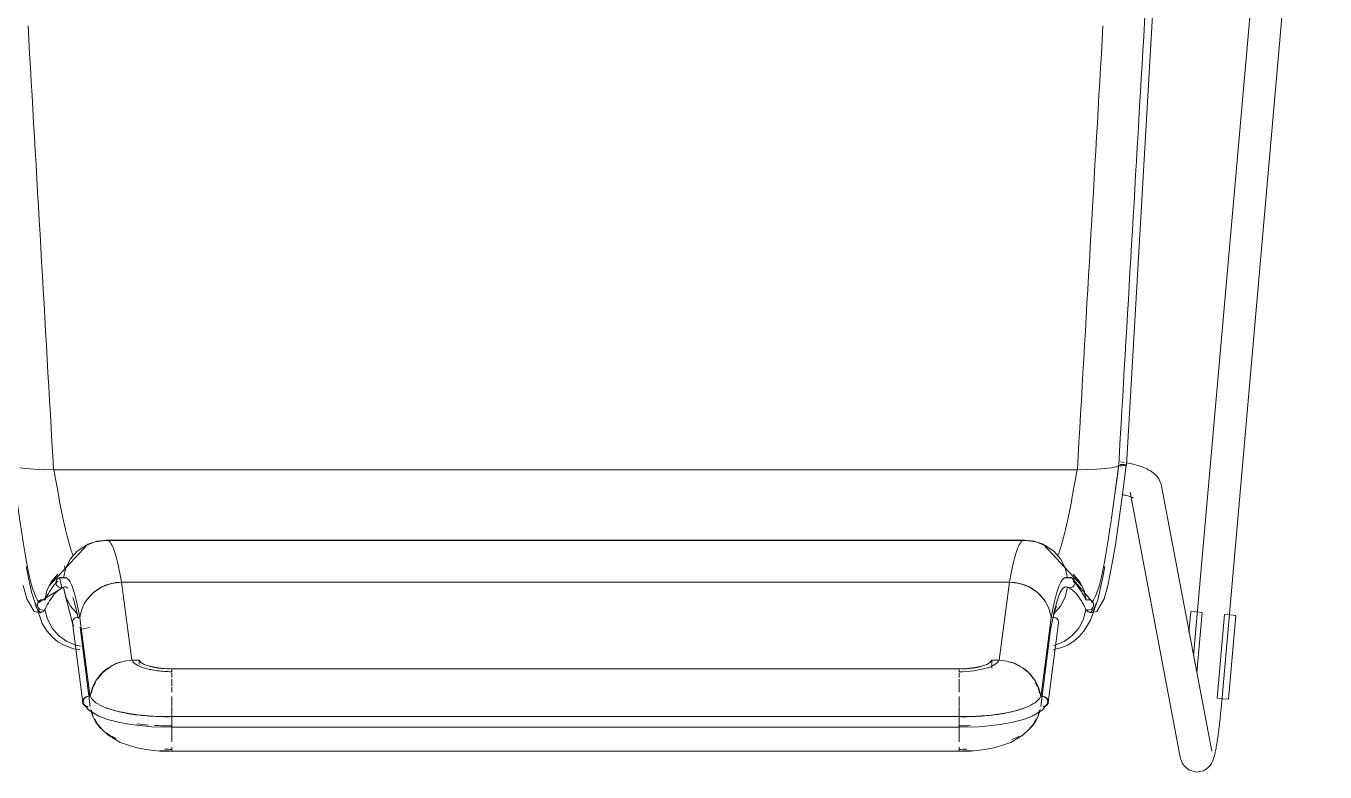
# Model space of a CAD drawing. Header units: millimetres. Extents: x 155927 to 326028, y -36033 to 97293.
# Drawn here: x 157095.2 to 157581.8, y 11462.9 to 11742.4 of the extents above; entities that cross this region are included whole.
import ezdxf

# ---------------------------------------------------------------- set-up
doc = ezdxf.new("R2010")
doc.units = ezdxf.units.MM
doc.header["$MEASUREMENT"] = 0
doc.layers.add('I-FURN', color=8, linetype='CONTINUOUS', lineweight=9)

msp = doc.modelspace()

# ---------------------------------------------------------------- linework, layer by layer
at = {"layer": 'I-FURN'}
for p, q in [((157569.88, 11930.92), (157532.58, 11506.42)), ((157542.88, 11486.55), (157581.83, 11929.87)), ((157507.4, 11577.84), (157526.68, 11909.75)), ((157505.54, 11578.05), (157505.04, 11578.05)), ((157505.04, 11578.05), (157505.54, 11578.05)), ((157505.87, 11578.97), (157505.15, 11579.07)), ((157506.03, 11578.04), (157505.54, 11578.05)), ((157505.54, 11578.05), (157506.03, 11578.04)), ((157506.59, 11578.86), (157505.87, 11578.97)), ((157506.48, 11578.02), (157506.03, 11578.04)), ((157506.03, 11578.04), (157506.48, 11578.02)), ((157506.86, 11577.99), (157506.48, 11578.02)), ((157506.48, 11578.02), (157506.86, 11577.99)), ((157507.15, 11577.94), (157506.86, 11577.99)), ((157506.86, 11577.99), (157507.15, 11577.94)), ((157507.99, 11578.62), (157507.29, 11578.75)), ((157508.67, 11578.49), (157507.99, 11578.62)), ((157509.33, 11578.34), (157508.67, 11578.49)), ((157509.99, 11578.19), (157509.33, 11578.34)), ((157510.63, 11578.03), (157509.99, 11578.19)), ((157511.26, 11577.86), (157510.63, 11578.03)), ((157092.68, 11576.88), (157095.17, 11576.57)), ((157098.23, 11576.33), (157095.17, 11576.57)), ((157095.17, 11576.57), (157098.28, 11576.33)), ((157101.75, 11576.18), (157098.27, 11576.33)), ((157098.28, 11576.33), (157101.81, 11576.18)), ((157105.5, 11576.12), (157101.81, 11576.18)), ((157101.81, 11576.18), (157105.58, 11576.12)), ((157105.58, 11576.12), (157488.98, 11576.12)), ((157489.06, 11576.12), (157105.58, 11576.12)), ((157488.98, 11576.12), (157492.75, 11576.18)), ((157492.75, 11576.18), (157489.06, 11576.12)), ((157492.75, 11576.18), (157496.28, 11576.33)), ((157496.29, 11576.33), (157492.81, 11576.18)), ((157496.28, 11576.33), (157499.39, 11576.57)), ((157499.39, 11576.57), (157496.33, 11576.33)), ((157499.39, 11576.57), (157501.88, 11576.88)), ((157501.88, 11576.88), (157499.42, 11576.57)), ((157501.88, 11576.88), (157503.63, 11577.25)), ((157503.63, 11577.25), (157501.89, 11576.88)), ((157504.53, 11577.65), (157503.63, 11577.25)), ((157503.63, 11577.25), (157504.53, 11577.65)), ((157504.53, 11577.65), (157505, 11577.63)), ((157505, 11577.63), (157504.53, 11577.65)), ((157505, 11577.63), (157505.5, 11577.63)), ((157505.5, 11577.63), (157505, 11577.63)), ((157505.5, 11577.63), (157505.99, 11577.64)), ((157505.99, 11577.64), (157505.5, 11577.63)), ((157507.39, 11577.84), (157505.84, 11565.98)), ((157505.99, 11577.64), (157506.44, 11577.66)), ((157506.45, 11577.66), (157505.99, 11577.64)), ((157506.44, 11577.66), (157506.83, 11577.69)), ((157506.83, 11577.69), (157506.45, 11577.66)), ((157506.83, 11577.69), (157507.13, 11577.73)), ((157507.13, 11577.73), (157506.83, 11577.69)), ((157507.13, 11577.73), (157507.32, 11577.78)), ((157507.33, 11577.78), (157507.13, 11577.73)), ((157507.33, 11577.89), (157507.15, 11577.94)), ((157507.15, 11577.94), (157507.34, 11577.89)), ((157507.32, 11577.78), (157507.39, 11577.84)), ((157507.39, 11577.84), (157507.33, 11577.89)), ((157507.4, 11577.84), (157507.33, 11577.78)), ((157507.34, 11577.89), (157507.4, 11577.84)), ((157511.88, 11577.67), (157511.26, 11577.86)), ((157512.48, 11577.48), (157511.88, 11577.67)), ((157513.08, 11577.27), (157512.48, 11577.48)), ((157513.66, 11577.05), (157513.08, 11577.27)), ((157514.23, 11576.82), (157513.66, 11577.05)), ((157514.79, 11576.57), (157514.23, 11576.82)), ((157515.34, 11576.29), (157514.79, 11576.57)), ((157515.88, 11576), (157515.34, 11576.29)), ((157516.42, 11575.68), (157515.88, 11576)), ((157516.95, 11575.32), (157516.42, 11575.68)), ((157517.48, 11574.92), (157516.95, 11575.32)), ((157518.01, 11574.47), (157517.48, 11574.92)), ((157518.54, 11573.95), (157518.01, 11574.47)), ((157519.05, 11573.35), (157518.54, 11573.95)), ((157519.53, 11572.66), (157519.05, 11573.35)), ((157519.97, 11571.87), (157519.53, 11572.66)), ((157520.33, 11570.98), (157519.97, 11571.87)), ((157520.59, 11569.99), (157520.33, 11570.98)), ((157539.4, 11470.7), (157520.59, 11569.99)), ((157505.84, 11565.98), (157504.49, 11556.05)), ((157506.25, 11566.73), (157505.76, 11566.83)), ((157506.72, 11566.63), (157506.25, 11566.73)), ((157507.16, 11566.53), (157506.72, 11566.63)), ((157507.59, 11566.42), (157507.16, 11566.53)), ((157507.98, 11566.31), (157507.59, 11566.42)), ((157508.35, 11566.21), (157507.98, 11566.31)), ((157508.68, 11566.1), (157508.35, 11566.21)), ((157508.99, 11565.99), (157508.68, 11566.1)), ((157508.8, 11567.76), (157527.61, 11468.47)), ((157509.25, 11565.89), (157508.99, 11565.99)), ((157509.49, 11565.8), (157509.25, 11565.89)), ((157509.68, 11565.71), (157509.49, 11565.8)), ((157509.83, 11565.63), (157509.68, 11565.71)), ((157509.92, 11565.59), (157509.83, 11565.63)), ((157509.99, 11565.54), (157509.92, 11565.59)), ((157510.02, 11565.53), (157509.99, 11565.54)), ((157504.49, 11556.05), (157503.3, 11548.03)), ((157117.21, 11547.6), (157121.68, 11549.33)), ((157121.1, 11549.15), (157117.53, 11547.78)), ((157117.53, 11547.77), (157121.1, 11549.14)), ((157118.31, 11548.2), (157120.24, 11548.9)), ((157121.1, 11549.14), (157124.89, 11549.62)), ((157124.89, 11549.62), (157121.1, 11549.15)), ((157121.68, 11549.33), (157125.43, 11549.77)), ((157124.89, 11549.62), (157469.67, 11549.62)), ((157469.67, 11549.62), (157124.89, 11549.62)), ((157164.33, 11549.77), (157125.43, 11549.77)), ((157469.13, 11549.77), (157164.33, 11549.77)), ((157472.88, 11549.33), (157469.13, 11549.77)), ((157469.67, 11549.62), (157473.46, 11549.14)), ((157473.46, 11549.15), (157469.67, 11549.62)), ((157477.35, 11547.6), (157472.88, 11549.33)), ((157477.03, 11547.78), (157473.46, 11549.15)), ((157473.46, 11549.14), (157477.03, 11547.77)), ((157476.25, 11548.2), (157474.32, 11548.9)), ((157103.71, 11532.5), (157118.31, 11548.2)), ((157114.39, 11545.61), (157111.88, 11542.74)), ((157111.89, 11542.73), (157114.39, 11545.6)), ((157117.53, 11547.78), (157114.39, 11545.61)), ((157114.39, 11545.6), (157117.53, 11547.77)), ((157490.85, 11532.5), (157476.25, 11548.2)), ((157480.17, 11545.61), (157477.03, 11547.78)), ((157477.03, 11547.77), (157480.17, 11545.6)), ((157482.68, 11542.74), (157480.17, 11545.61)), ((157480.17, 11545.6), (157482.67, 11542.73)), ((157503.3, 11548.03), (157502.27, 11541.72)), ((157095.27, 11539.92), (157097.17, 11530.26)), ((157110.13, 11539.34), (157109.24, 11535.63)), ((157111.88, 11542.74), (157110.13, 11539.34)), ((157110.13, 11539.34), (157111.89, 11542.73)), ((157482.67, 11542.73), (157484.43, 11539.34)), ((157484.43, 11539.34), (157482.68, 11542.74)), ((157485.32, 11535.63), (157484.43, 11539.34)), ((157498.55, 11535.86), (157499.29, 11539.92)), ((157502.27, 11541.72), (157500.47, 11532.7)), ((157104.65, 11534.18), (157103.01, 11530.85)), ((157103.02, 11530.85), (157104.66, 11534.17)), ((157107.05, 11537.01), (157104.65, 11534.18)), ((157104.66, 11534.18), (157107.05, 11537.01)), ((157106.46, 11534.37), (157106.39, 11533.87)), ((157106.4, 11533.87), (157106.46, 11534.36)), ((157106.46, 11534.36), (157106.65, 11534.83)), ((157106.65, 11534.83), (157106.46, 11534.37)), ((157106.65, 11534.83), (157106.95, 11535.23)), ((157106.94, 11535.23), (157106.65, 11534.83)), ((157107.33, 11535.54), (157106.94, 11535.23)), ((157106.95, 11535.23), (157107.33, 11535.54)), ((157107.78, 11535.75), (157107.33, 11535.54)), ((157107.33, 11535.54), (157107.78, 11535.74)), ((157107.42, 11535.6), (157110.3, 11535.64)), ((157107.72, 11535.73), (157108.56, 11531.84)), ((157107.78, 11535.74), (157108.27, 11535.83)), ((157108.27, 11535.83), (157107.78, 11535.75)), ((157108.27, 11535.83), (157108.77, 11535.79)), ((157108.77, 11535.79), (157108.27, 11535.83)), ((157108.77, 11535.79), (157109.24, 11535.63)), ((157109.24, 11535.63), (157108.77, 11535.79)), ((157487.14, 11535.6), (157484.26, 11535.64)), ((157485.32, 11535.63), (157485.79, 11535.79)), ((157485.79, 11535.79), (157485.32, 11535.63)), ((157485.79, 11535.79), (157486.29, 11535.83)), ((157486.29, 11535.83), (157485.79, 11535.79)), ((157486.29, 11535.83), (157486.78, 11535.74)), ((157486.78, 11535.75), (157486.29, 11535.83)), ((157487.23, 11535.54), (157486.78, 11535.75)), ((157486.78, 11535.74), (157487.23, 11535.54)), ((157494.96, 11526.31), (157486.84, 11535.73)), ((157487.23, 11535.54), (157487.61, 11535.23)), ((157487.62, 11535.23), (157487.23, 11535.54)), ((157487.51, 11537.01), (157489.9, 11534.17)), ((157489.91, 11534.18), (157487.51, 11537.01)), ((157487.61, 11535.23), (157487.91, 11534.83)), ((157487.91, 11534.83), (157487.62, 11535.23)), ((157487.91, 11534.83), (157488.1, 11534.36)), ((157488.1, 11534.37), (157487.91, 11534.83)), ((157488.17, 11533.87), (157488.1, 11534.37)), ((157488.1, 11534.36), (157488.16, 11533.87)), ((157489.9, 11534.17), (157491.54, 11530.85)), ((157491.55, 11530.85), (157489.91, 11534.18)), ((157496.66, 11527.34), (157498.55, 11535.86)), ((157094.09, 11532.7), (157095.5, 11527.7)), ((157097.17, 11530.26), (157101.16, 11518.55)), ((157099.6, 11526.31), (157108.99, 11532.02)), ((157102.23, 11527.24), (157103.02, 11530.85)), ((157103.01, 11530.85), (157102.23, 11527.24)), ((157106.39, 11533.87), (157106.46, 11533.38)), ((157106.46, 11533.38), (157106.4, 11533.87)), ((157106.65, 11532.92), (157106.46, 11533.38)), ((157106.46, 11533.38), (157106.65, 11532.92)), ((157106.95, 11532.52), (157106.65, 11532.92)), ((157106.65, 11532.92), (157106.94, 11532.52)), ((157106.94, 11532.52), (157107.33, 11532.2)), ((157107.33, 11532.21), (157106.95, 11532.52)), ((157107.78, 11532.01), (157107.33, 11532.21)), ((157107.33, 11532.2), (157107.78, 11532)), ((157108.27, 11531.92), (157107.78, 11532.01)), ((157107.78, 11532), (157108.27, 11531.92)), ((157108.77, 11531.96), (157108.27, 11531.92)), ((157108.27, 11531.92), (157108.77, 11531.96)), ((157109.24, 11532.12), (157108.77, 11531.96)), ((157108.77, 11531.96), (157109.24, 11532.12)), ((157109.24, 11532.12), (157110.13, 11528.41)), ((157109.59, 11530.27), (157109.27, 11532.14)), ((157112.56, 11518.66), (157109.59, 11530.27)), ((157120.49, 11530.15), (157118.01, 11527.41)), ((157123.61, 11532.23), (157120.49, 11530.15)), ((157127.15, 11533.54), (157123.61, 11532.23)), ((157130.92, 11534.02), (157127.15, 11533.54)), ((157134.78, 11504.74), (157130.92, 11534.02)), ((157130.92, 11534.02), (157463.64, 11534.02)), ((157463.64, 11534.02), (157130.92, 11534.02)), ((157463.64, 11534.02), (157459.78, 11504.74)), ((157467.41, 11533.54), (157463.64, 11534.02)), ((157470.95, 11532.23), (157467.41, 11533.54)), ((157474.07, 11530.15), (157470.95, 11532.23)), ((157476.55, 11527.41), (157474.07, 11530.15)), ((157484.43, 11528.41), (157485.32, 11532.12)), ((157485.79, 11531.96), (157485.32, 11532.12)), ((157485.32, 11532.12), (157485.79, 11531.96)), ((157486, 11531.84), (157485.57, 11532.02)), ((157486.29, 11531.92), (157485.79, 11531.96)), ((157485.79, 11531.96), (157486.29, 11531.92)), ((157486.78, 11532.01), (157486.29, 11531.92)), ((157486.29, 11531.92), (157486.78, 11532)), ((157487.23, 11532.21), (157486.78, 11532.01)), ((157486.78, 11532), (157487.23, 11532.2)), ((157487.61, 11532.52), (157487.23, 11532.21)), ((157487.23, 11532.2), (157487.62, 11532.52)), ((157487.91, 11532.92), (157487.61, 11532.52)), ((157487.62, 11532.52), (157487.91, 11532.92)), ((157488.1, 11533.38), (157487.91, 11532.92)), ((157487.91, 11532.92), (157488.1, 11533.38)), ((157488.16, 11533.87), (157488.1, 11533.38)), ((157488.1, 11533.38), (157488.17, 11533.87)), ((157491.54, 11530.85), (157492.33, 11527.24)), ((157492.33, 11527.24), (157491.55, 11530.85)), ((157500.47, 11532.7), (157499.06, 11527.7)), ((157095.5, 11527.7), (157098.27, 11523.07)), ((157099.46, 11525.94), (157099.4, 11525.45)), ((157099.4, 11525.45), (157099.47, 11524.97)), ((157099.41, 11525.45), (157099.46, 11525.94)), ((157099.48, 11524.97), (157099.41, 11525.45)), ((157099.46, 11525.94), (157099.65, 11526.4)), ((157099.64, 11526.4), (157099.46, 11525.94)), ((157099.47, 11524.97), (157099.67, 11524.52)), ((157099.67, 11524.52), (157099.48, 11524.97)), ((157099.93, 11526.8), (157099.64, 11526.4)), ((157099.65, 11526.4), (157099.94, 11526.8)), ((157099.97, 11524.12), (157099.67, 11524.52)), ((157099.67, 11524.52), (157099.97, 11524.12)), ((157100.31, 11527.12), (157099.93, 11526.8)), ((157099.94, 11526.8), (157100.31, 11527.12)), ((157100.31, 11527.12), (157100.76, 11527.33)), ((157100.76, 11527.33), (157100.31, 11527.12)), ((157100.76, 11527.33), (157101.25, 11527.42)), ((157101.25, 11527.42), (157100.76, 11527.33)), ((157101.25, 11527.42), (157101.75, 11527.39)), ((157101.75, 11527.39), (157101.25, 11527.42)), ((157101.75, 11527.39), (157102.23, 11527.24)), ((157102.23, 11527.24), (157101.75, 11527.39)), ((157110.13, 11528.41), (157111.88, 11525.01)), ((157111.88, 11525.01), (157114.39, 11522.14)), ((157480.17, 11522.14), (157482.68, 11525.01)), ((157481.17, 11525.04), (157480.41, 11522.61)), ((157482.68, 11525.01), (157484.43, 11528.41)), ((157492.33, 11527.24), (157492.81, 11527.39)), ((157492.81, 11527.39), (157492.33, 11527.24)), ((157492.81, 11527.39), (157493.31, 11527.42)), ((157493.31, 11527.42), (157492.81, 11527.39)), ((157493.31, 11527.42), (157493.8, 11527.33)), ((157493.8, 11527.33), (157493.31, 11527.42)), ((157493.8, 11527.33), (157494.25, 11527.12)), ((157494.25, 11527.12), (157493.8, 11527.33)), ((157493.99, 11519.71), (157496.66, 11527.34)), ((157494.25, 11527.12), (157494.62, 11526.8)), ((157494.63, 11526.8), (157494.25, 11527.12)), ((157494.89, 11524.52), (157494.59, 11524.12)), ((157494.59, 11524.12), (157494.89, 11524.52)), ((157494.62, 11526.8), (157494.91, 11526.4)), ((157494.92, 11526.4), (157494.63, 11526.8)), ((157494.81, 11526.58), (157494.93, 11526.37)), ((157495.08, 11524.97), (157494.89, 11524.52)), ((157494.89, 11524.52), (157495.09, 11524.97)), ((157494.91, 11526.4), (157495.1, 11525.94)), ((157495.1, 11525.94), (157494.92, 11526.4)), ((157495.15, 11525.45), (157495.08, 11524.97)), ((157495.09, 11524.97), (157495.16, 11525.45)), ((157495.1, 11525.94), (157495.15, 11525.45)), ((157495.16, 11525.45), (157495.1, 11525.94)), ((157499.06, 11527.7), (157496.29, 11523.07)), ((157098.27, 11523.07), (157100.46, 11522.53)), ((157100.36, 11523.82), (157099.97, 11524.12)), ((157099.97, 11524.12), (157100.36, 11523.81)), ((157100.82, 11523.62), (157100.36, 11523.82)), ((157100.36, 11523.81), (157100.81, 11523.62)), ((157100.46, 11522.53), (157101.37, 11522.83)), ((157100.81, 11523.62), (157101.31, 11523.54)), ((157101.31, 11523.55), (157100.82, 11523.62)), ((157102.28, 11523.75), (157101.81, 11523.59)), ((157101.81, 11523.59), (157102.28, 11523.75)), ((157102.43, 11522.8), (157102.28, 11523.75)), ((157102.28, 11523.75), (157103.18, 11520.12)), ((157103.18, 11520.12), (157104.92, 11516.8)), ((157112.79, 11519.88), (157112.6, 11519.44)), ((157113.08, 11520.26), (157112.79, 11519.88)), ((157113.47, 11520.57), (157113.08, 11520.26)), ((157113.92, 11520.76), (157113.47, 11520.57)), ((157114.41, 11520.84), (157113.92, 11520.76)), ((157114.91, 11520.8), (157114.41, 11520.84)), ((157115.38, 11520.64), (157119.22, 11490.94)), ((157479.18, 11520.64), (157475.34, 11490.94)), ((157480.41, 11522.61), (157479.04, 11516.32)), ((157480.15, 11520.84), (157479.65, 11520.8)), ((157480.13, 11522.11), (157480.17, 11522.14)), ((157480.64, 11520.76), (157480.15, 11520.84)), ((157481.09, 11520.57), (157480.64, 11520.76)), ((157481.48, 11520.26), (157481.09, 11520.57)), ((157481.77, 11519.88), (157481.48, 11520.26)), ((157481.96, 11519.44), (157481.77, 11519.88)), ((157489.64, 11516.8), (157491.38, 11520.12)), ((157491.38, 11520.12), (157492.28, 11523.75)), ((157491.49, 11515.6), (157493.99, 11519.71)), ((157492.28, 11523.75), (157492.13, 11522.8)), ((157492.75, 11523.59), (157492.28, 11523.75)), ((157492.28, 11523.75), (157492.75, 11523.59)), ((157493.25, 11523.55), (157492.75, 11523.59)), ((157492.75, 11523.59), (157493.25, 11523.54)), ((157494.1, 11522.53), (157493.19, 11522.83)), ((157493.74, 11523.62), (157493.25, 11523.55)), ((157493.25, 11523.54), (157493.75, 11523.62)), ((157494.2, 11523.82), (157493.74, 11523.62)), ((157493.75, 11523.62), (157494.2, 11523.81)), ((157496.29, 11523.07), (157494.1, 11522.53)), ((157494.59, 11524.12), (157494.2, 11523.82)), ((157494.2, 11523.81), (157494.59, 11524.12)), ((157531.55, 11523.05), (157530.85, 11515.16)), ((157531.55, 11523.05), (157533.59, 11522.87)), ((157533.59, 11522.87), (157535.65, 11522.69)), ((157533.79, 11500.08), (157535.78, 11522.68)), ((157544.22, 11521.94), (157541.46, 11490.53)), ((157544.35, 11521.93), (157546.41, 11521.75)), ((157548.46, 11521.57), (157545.7, 11490.16)), ((157546.41, 11521.75), (157548.46, 11521.57)), ((157101.16, 11518.55), (157102.98, 11515.72)), ((157102.98, 11515.72), (157104.97, 11513.48)), ((157104.92, 11516.8), (157107.4, 11513.98)), ((157112.6, 11519.44), (157112.53, 11518.97)), ((157112.53, 11518.97), (157112.6, 11518.5)), ((157116.4, 11488.96), (157112.55, 11518.74)), ((157112.6, 11518.5), (157112.79, 11518.06)), ((157112.79, 11518.06), (157113.08, 11517.68)), ((157119.24, 11487.4), (157115.4, 11517.1)), ((157115.52, 11516.32), (157119.01, 11517)), ((157479.16, 11517.1), (157475.32, 11487.4)), ((157482.01, 11518.74), (157478.16, 11488.96)), ((157481.77, 11518.06), (157481.96, 11518.5)), ((157482.03, 11518.97), (157481.96, 11519.44)), ((157481.96, 11518.5), (157482.03, 11518.97)), ((157487.16, 11513.98), (157489.64, 11516.8)), ((157489.75, 11513.63), (157491.49, 11515.6)), ((157104.97, 11513.48), (157107.14, 11511.7)), ((157107.14, 11511.7), (157109.41, 11510.36)), ((157107.4, 11513.98), (157110.49, 11511.8)), ((157109.41, 11510.36), (157113.01, 11509.06)), ((157110.49, 11511.8), (157114, 11510.4)), ((157115.75, 11510.04), (157114, 11510.41)), ((157114, 11510.4), (157115.74, 11510.03)), ((157480.14, 11510.29), (157480.56, 11510.4)), ((157480.56, 11510.4), (157484.07, 11511.8)), ((157483.21, 11509.55), (157485.57, 11510.57)), ((157484.07, 11511.8), (157487.16, 11513.98)), ((157485.57, 11510.57), (157487.77, 11511.95)), ((157487.77, 11511.95), (157489.75, 11513.63)), ((157113.01, 11509.06), (157115.28, 11508.77)), ((157480.13, 11508.83), (157480.7, 11508.89)), ((157480.7, 11508.89), (157483.21, 11509.55)), ((157137.5, 11504.81), (157134.78, 11504.74)), ((157137.5, 11504.81), (157137.5, 11503.15)), ((157138.14, 11503.95), (157137.5, 11504.81)), ((157139.49, 11503.16), (157138.14, 11503.95)), ((157141.47, 11502.49), (157139.49, 11503.16)), ((157143.97, 11501.98), (157141.47, 11502.49)), ((157146.82, 11501.66), (157143.97, 11501.98)), ((157149.85, 11501.55), (157146.82, 11501.66)), ((157444.71, 11501.55), (157149.85, 11501.55)), ((157149.85, 11501.49), (157444.71, 11501.49)), ((157447.74, 11501.66), (157444.71, 11501.55)), ((157450.59, 11501.98), (157447.74, 11501.66)), ((157453.09, 11502.49), (157450.59, 11501.98)), ((157455.07, 11503.16), (157453.09, 11502.49)), ((157456.42, 11503.95), (157455.07, 11503.16)), ((157457.06, 11504.81), (157456.42, 11503.95)), ((157457.06, 11501.8), (157457.06, 11504.81)), ((157459.78, 11504.74), (157457.06, 11504.81)), ((157149.85, 11498.23), (157149.85, 11499.97)), ((157149.85, 11495.18), (157149.85, 11497.64)), ((157444.71, 11499.97), (157444.71, 11498.23)), ((157444.71, 11497.64), (157444.71, 11495.18)), ((157118.47, 11493.37), (157118.79, 11490.93)), ((157149.85, 11492.82), (157149.85, 11494.66)), ((157149.85, 11487.63), (157149.85, 11491.19)), ((157444.71, 11494.94), (157444.71, 11495.14)), ((157444.71, 11494.95), (157444.71, 11492.82)), ((157444.71, 11491.19), (157444.71, 11487.63)), ((157476.09, 11493.37), (157475.47, 11488.59)), ((157543.65, 11490.34), (157541.59, 11490.52)), ((157116.76, 11488.46), (157118.65, 11486.08)), ((157118.65, 11486.08), (157122.48, 11483.78)), ((157125.18, 11486.92), (157128.62, 11485.82)), ((157128.62, 11485.82), (157133.05, 11484.86)), ((157149.85, 11487.44), (157149.85, 11483.62)), ((157149.85, 11483.62), (157149.85, 11487.44)), ((157444.71, 11483.62), (157444.71, 11487.44)), ((157444.71, 11487.44), (157444.71, 11483.62)), ((157462.54, 11485.05), (157466.04, 11485.85)), ((157466.04, 11485.85), (157468.86, 11486.73)), ((157468.86, 11486.73), (157469.38, 11486.92)), ((157475.91, 11486.08), (157472.08, 11483.78)), ((157477.8, 11488.46), (157475.91, 11486.08)), ((157542.73, 11484.89), (157542.8, 11485.64)), ((157542.8, 11485.64), (157542.87, 11486.39)), ((157542.87, 11486.39), (157542.88, 11486.55)), ((157545.7, 11490.16), (157543.65, 11490.34)), ((157120.78, 11482.97), (157122.12, 11480.7)), ((157122.12, 11480.7), (157123.79, 11478.63)), ((157122.48, 11483.78), (157125.65, 11482.58)), ((157125.65, 11482.58), (157129.69, 11481.5)), ((157129.69, 11481.5), (157134.41, 11480.64)), ((157133.05, 11484.86), (157137.07, 11484.26)), ((157134.41, 11480.64), (157142.29, 11479.84)), ((157137.07, 11484.26), (157143.63, 11483.73)), ((157143.63, 11483.73), (157149.85, 11483.65)), ((157444.71, 11483.65), (157149.85, 11483.65)), ((157149.85, 11479.69), (157149.85, 11483.54)), ((157149.85, 11483.54), (157149.85, 11483.32)), ((157149.85, 11483.32), (157149.85, 11482.99)), ((157149.85, 11482.99), (157149.85, 11482.57)), ((157149.85, 11482.57), (157149.85, 11482.1)), ((157149.85, 11482.1), (157149.85, 11481.6)), ((157149.85, 11481.6), (157149.85, 11481.1)), ((157149.85, 11481.1), (157149.85, 11480.65)), ((157149.85, 11480.65), (157149.85, 11480.26)), ((157444.71, 11483.65), (157451.12, 11483.74)), ((157444.71, 11483.65), (157444.71, 11479.69)), ((157444.71, 11483.54), (157444.71, 11483.65)), ((157444.71, 11483.32), (157444.71, 11483.54)), ((157444.71, 11482.99), (157444.71, 11483.32)), ((157444.71, 11482.57), (157444.71, 11482.99)), ((157444.71, 11482.1), (157444.71, 11482.57)), ((157444.71, 11481.6), (157444.71, 11482.1)), ((157444.71, 11481.1), (157444.71, 11481.6)), ((157444.71, 11480.65), (157444.71, 11481.1)), ((157444.71, 11480.26), (157444.71, 11480.65)), ((157451.12, 11483.74), (157457.1, 11484.22)), ((157460.15, 11480.64), (157452.27, 11479.84)), ((157457.1, 11484.22), (157462.54, 11485.05)), ((157464.87, 11481.5), (157460.15, 11480.64)), ((157468.91, 11482.58), (157464.87, 11481.5)), ((157472.08, 11483.78), (157468.91, 11482.58)), ((157472.44, 11480.7), (157470.77, 11478.63)), ((157473.78, 11482.97), (157472.44, 11480.7)), ((157542.27, 11480.48), (157542.35, 11481.2)), ((157542.35, 11481.2), (157542.43, 11481.93)), ((157542.43, 11481.93), (157542.51, 11482.66)), ((157542.51, 11482.66), (157542.58, 11483.4)), ((157542.58, 11483.4), (157542.66, 11484.14)), ((157542.66, 11484.14), (157542.73, 11484.89)), ((157123.79, 11478.63), (157125.76, 11476.8)), ((157125.76, 11476.8), (157130.48, 11473.93)), ((157142.29, 11479.84), (157149.85, 11479.69)), ((157149.85, 11480.26), (157149.85, 11479.96)), ((157149.85, 11479.96), (157149.85, 11479.76)), ((157149.85, 11479.93), (157149.85, 11476.91)), ((157149.85, 11476.92), (157149.85, 11479.93)), ((157149.85, 11479.76), (157149.85, 11479.69)), ((157149.85, 11479.69), (157444.71, 11479.69)), ((157149.85, 11474.17), (157149.85, 11476.75)), ((157444.71, 11479.96), (157444.71, 11480.26)), ((157444.71, 11479.76), (157444.71, 11479.96)), ((157444.71, 11476.91), (157444.71, 11479.93)), ((157444.71, 11479.93), (157444.71, 11476.92)), ((157452.27, 11479.84), (157444.71, 11479.69)), ((157444.71, 11479.69), (157444.71, 11479.76)), ((157444.71, 11476.75), (157444.71, 11474.17)), ((157468.8, 11476.8), (157464.08, 11473.93)), ((157470.77, 11478.63), (157468.8, 11476.8)), ((157541.57, 11475.14), (157541.66, 11475.76)), ((157541.66, 11475.76), (157541.75, 11476.4)), ((157541.75, 11476.4), (157541.84, 11477.05)), ((157541.84, 11477.05), (157541.93, 11477.71)), ((157541.93, 11477.71), (157542.02, 11478.39)), ((157542.02, 11478.39), (157542.1, 11479.07)), ((157542.1, 11479.07), (157542.19, 11479.77)), ((157542.19, 11479.77), (157542.27, 11480.48)), ((157130.48, 11473.93), (157136.63, 11471.9)), ((157136.63, 11471.9), (157140.13, 11471.25)), ((157140.13, 11471.25), (157145.34, 11470.73)), ((157149.85, 11470.67), (157149.85, 11472.14)), ((157444.71, 11472.14), (157444.71, 11470.67)), ((157454.43, 11471.25), (157449.22, 11470.73)), ((157457.93, 11471.9), (157454.43, 11471.25)), ((157464.08, 11473.93), (157457.93, 11471.9)), ((157540.83, 11470.81), (157540.92, 11471.29)), ((157540.92, 11471.29), (157541.02, 11471.79)), ((157541.02, 11471.79), (157541.11, 11472.3)), ((157541.11, 11472.3), (157541.2, 11472.83)), ((157541.2, 11472.83), (157541.3, 11473.39)), ((157541.3, 11473.39), (157541.39, 11473.95)), ((157541.39, 11473.95), (157541.48, 11474.54)), ((157541.48, 11474.54), (157541.57, 11475.14)), ((157145.34, 11470.73), (157149.85, 11470.65)), ((157149.85, 11470.82), (157149.85, 11470.65)), ((157149.85, 11470.65), (157444.71, 11470.65)), ((157444.71, 11470.65), (157444.71, 11470.82)), ((157449.22, 11470.73), (157444.71, 11470.65)), ((157527.7, 11468.05), (157527.61, 11468.47)), ((157527.84, 11467.53), (157527.7, 11468.05)), ((157528.05, 11466.91), (157527.84, 11467.53)), ((157528.42, 11466.11), (157528.05, 11466.91)), ((157529.17, 11465.03), (157528.42, 11466.11)), ((157539.25, 11466.01), (157539.55, 11466.57)), ((157539.55, 11466.57), (157539.77, 11467.05)), ((157539.77, 11467.05), (157539.94, 11467.47)), ((157539.94, 11467.47), (157540.08, 11467.88)), ((157540.08, 11467.88), (157540.2, 11468.27)), ((157540.2, 11468.27), (157540.32, 11468.67)), ((157540.32, 11468.67), (157540.43, 11469.07)), ((157540.43, 11469.07), (157540.53, 11469.48)), ((157540.53, 11469.48), (157540.63, 11469.91)), ((157540.63, 11469.91), (157540.73, 11470.35)), ((157540.73, 11470.35), (157540.83, 11470.81)), ((157530.75, 11463.71), (157529.17, 11465.03)), ((157530.75, 11463.71), (157533.5, 11462.87)), ((157533.5, 11462.87), (157536.26, 11463.36)), ((157536.26, 11463.36), (157537.91, 11464.4)), ((157537.91, 11464.4), (157538.77, 11465.31)), ((157538.77, 11465.31), (157539.25, 11466.01))]:
    msp.add_line(p, q, dxfattribs=at)
for centre, major_axis, ratio, start_param, end_param in [((157131.05, 11518.95), (15.78, 0), 0.955139, 1.579038, 2.545717), ((157463.51, 11518.95), (15.78, 0), 0.955139, 0.595876, 1.562553), ((157131.05, 11518.95), (15.78, 0), 0.955139, 2.545839, 2.787386), ((157463.51, 11518.95), (15.78, 0), 0.955139, 0.354206, 0.595753), ((157114.5, 11518.97), (1.96, 0), 0.955139, 1.359855, 3.903556), ((157131.05, 11518.95), (15.78, 0), 0.955139, 2.787556, 3.029056), ((157463.51, 11518.95), (15.78, 0), 0.955139, 0.112537, 0.354036), ((157480.06, 11518.97), (1.96, 0), 0.955139, 5.775592, 8.064923), ((157149.85, 11486.4), (0, 15.75), 0.000004, 0.290246, 0.472486), ((157444.71, 11486.4), (0, 15.75), 0.000004, 5.8107, 5.99294), ((157149.85, 11474.93), (12.4, 0), 0.287441, 4.492176, 4.712389), ((157444.71, 11474.93), (12.4, 0), 0.287441, 4.712389, 4.950404)]:
    msp.add_ellipse(centre, major_axis=major_axis, ratio=ratio, start_param=start_param, end_param=end_param, dxfattribs=at)
for points in [[(157523.85, 11909.65), (157520.63, 11854.24), (157514.19, 11743.48), (157507.75, 11632.89), (157504.53, 11577.65)], [(157105.5, 11576.12), (157102.31, 11631.48), (157099.11, 11686.9), (157095.92, 11742.36)], [(157498.65, 11742.36), (157495.45, 11686.9), (157492.25, 11631.48), (157489.06, 11576.12)], [(157503.35, 11568.48), (157503.74, 11571.51), (157504.13, 11574.58), (157504.51, 11577.64)], [(157125.43, 11549.77), (157125.25, 11549.77), (157125.07, 11549.72), (157124.89, 11549.62)], [(157469.67, 11549.62), (157469.49, 11549.72), (157469.31, 11549.77), (157469.13, 11549.77)], [(157109.8, 11538.69), (157109.74, 11539.15), (157109.68, 11539.62), (157109.63, 11540.09)], [(157115.38, 11520.64), (157114.35, 11526.15), (157112.31, 11534.21), (157110.26, 11536.18), (157109.24, 11535.63)], [(157479.18, 11520.64), (157480.21, 11526.15), (157482.25, 11534.21), (157484.3, 11536.18), (157485.32, 11535.63)], [(157110.87, 11531.7), (157110.33, 11532.27), (157109.78, 11532.41), (157109.24, 11532.12)], [(157114.75, 11520.43), (157114.09, 11523.56), (157113.43, 11526.48), (157112.77, 11528.2)], [(157134.78, 11504.74), (157133.49, 11504.7), (157130.99, 11504.34), (157127.39, 11502.93), (157124.24, 11500.74), (157121.71, 11497.9), (157119.95, 11494.56), (157119.37, 11492.18), (157119.22, 11490.94)], [(157149.85, 11500.43), (157147.96, 11500.46), (157144.22, 11500.72), (157139.43, 11501.68), (157136.1, 11503.07), (157135.16, 11504.17), (157135.03, 11504.73)], [(157141.48, 11502.44), (157143.53, 11501.9), (157146.25, 11501.61), (157149.02, 11501.52)], [(157459.53, 11504.73), (157459.27, 11503.62), (157455.89, 11501.45), (157448.49, 11500.48), (157444.71, 11500.43)], [(157445.54, 11501.5), (157448.32, 11501.56), (157451.47, 11501.83), (157453.08, 11502.44)], [(157475.34, 11490.94), (157475.19, 11492.18), (157474.61, 11494.56), (157472.85, 11497.9), (157470.32, 11500.74), (157467.17, 11502.93), (157463.57, 11504.34), (157461.07, 11504.7), (157459.78, 11504.74)], [(157120.47, 11494.94), (157120.69, 11495.46), (157120.93, 11495.97), (157121.2, 11496.46)], [(157473.36, 11496.45), (157473.63, 11495.96), (157473.83, 11495.45), (157473.99, 11494.92)], [(157125.01, 11486.98), (157123.55, 11487.55), (157121.09, 11488.82), (157119.78, 11490.22), (157119.42, 11490.95)], [(157119.68, 11492.46), (157119.84, 11493.16), (157120.05, 11493.86), (157120.3, 11494.54)], [(157475.14, 11490.95), (157474.78, 11490.22), (157473.47, 11488.82), (157469.77, 11486.92), (157464.7, 11485.39), (157458.56, 11484.28), (157451.7, 11483.65), (157447.05, 11483.58), (157444.71, 11483.62)], [(157474.25, 11494.53), (157474.51, 11493.85), (157474.68, 11493.16), (157474.82, 11492.45)], [(157475.6, 11491.1), (157475.69, 11491.11), (157475.85, 11491.13), (157476.02, 11491.13), (157476.1, 11491.13)], [(157120.31, 11484.06), (157120.05, 11484.72), (157119.89, 11485.39), (157119.74, 11486.08)], [(157474.85, 11485.99), (157474.7, 11485.33), (157474.5, 11484.69), (157474.26, 11484.05)], [(157141.05, 11480.47), (157139.57, 11480.58), (157138.12, 11480.72), (157136.7, 11480.9)], [(157149.85, 11480.22), (157147.63, 11480.18), (157145.43, 11480.22), (157143.25, 11480.33)], [(157448.97, 11480.24), (157447.56, 11480.2), (157446.14, 11480.2), (157444.71, 11480.22)], [(157464.31, 11475.1), (157465.27, 11475.36), (157466.2, 11475.7), (157467.09, 11476.13)], [(157149.85, 11470.74), (157148.28, 11470.74), (157146.77, 11470.81), (157145.34, 11470.95)], [(157449.68, 11470.96), (157448.09, 11470.81), (157446.42, 11470.74), (157444.71, 11470.74)]]:
    msp.add_open_spline(points, degree=3, dxfattribs=at)
for points, knots in [([(157100.4, 11526.36), (157099.99, 11526.55), (157098.57, 11528.15), (157096.13, 11536.45), (157093.08, 11554.89), (157091.05, 11570.1), (157090.03, 11577.65)], [0.1500589, 0.1500589, 0.1500589, 0.1500589, 0.25, 0.5, 0.75, 1, 1, 1, 1]), ([(157112.88, 11543.85), (157112.39, 11545), (157110.93, 11549.24), (157108.5, 11559.95), (157106.55, 11570.73), (157105.58, 11576.12)], [0.375, 0.375, 0.375, 0.375, 0.5, 0.75, 1, 1, 1, 1]), ([(157488.98, 11576.12), (157488.01, 11570.73), (157486.06, 11559.95), (157483.63, 11549.24), (157482.17, 11545), (157481.68, 11543.85)], [0, 0, 0, 0, 0.25, 0.5, 0.625, 0.625, 0.625, 0.625]), ([(157494.16, 11526.36), (157494.57, 11526.55), (157495.99, 11528.15), (157498.43, 11536.45), (157501.48, 11554.89), (157503.51, 11570.1), (157504.53, 11577.65)], [0.1500588, 0.1500588, 0.1500588, 0.1500588, 0.25, 0.5, 0.75, 1, 1, 1, 1]), ([(157130.92, 11534.02), (157129.92, 11539.75), (157128.09, 11547.39), (157126.25, 11549.77), (157125.43, 11549.77)], [0, 0, 0, 0, 0.5, 0.9107153, 0.9107153, 0.9107153, 0.9107153]), ([(157469.13, 11549.77), (157468.31, 11549.77), (157466.47, 11547.39), (157464.64, 11539.75), (157463.64, 11534.02)], [0.0892846, 0.0892846, 0.0892846, 0.0892846, 0.5, 1, 1, 1, 1]), ([(157107.11, 11534.37), (157106.65, 11533.97), (157105.02, 11532.3), (157103.4, 11529.65), (157102.23, 11527.24)], [0.3036932, 0.3036932, 0.3036932, 0.3036932, 0.5, 1, 1, 1, 1]), ([(157487.45, 11534.37), (157487.91, 11533.97), (157489.54, 11532.3), (157491.16, 11529.65), (157492.33, 11527.24)], [0.303693, 0.303693, 0.303693, 0.303693, 0.5, 1, 1, 1, 1]), ([(157108.56, 11531.84), (157107.62, 11531.37), (157105.53, 11529.58), (157103.44, 11526.15), (157102.28, 11523.75)], [0.0974617, 0.0974617, 0.0974617, 0.0974617, 0.5, 1, 1, 1, 1]), ([(157480.13, 11521.91), (157480.84, 11525.05), (157482.57, 11531.02), (157484.3, 11532.67), (157485.32, 11532.12)], [0.1539514, 0.1539514, 0.1539514, 0.1539514, 0.5, 1, 1, 1, 1]), ([(157486, 11531.84), (157486.94, 11531.37), (157489.03, 11529.58), (157491.12, 11526.15), (157492.28, 11523.75)], [0.0974621, 0.0974621, 0.0974621, 0.0974621, 0.5, 1, 1, 1, 1]), ([(157102.28, 11523.75), (157101.25, 11522.2), (157100, 11522.42), (157098.74, 11525.33), (157098.51, 11525.96)], [0, 0, 0, 0, 0.25, 0.3070827, 0.3070827, 0.3070827, 0.3070827]), ([(157492.28, 11523.75), (157493.31, 11522.2), (157494.59, 11522.43), (157495.87, 11525.45), (157496.13, 11526.17)], [0, 0, 0, 0, 0.25, 0.3133981, 0.3133981, 0.3133981, 0.3133981]), ([(157122.06, 11497.82), (157123.49, 11499.88), (157126.43, 11502.38), (157130.01, 11503.95), (157131.25, 11504.19)], [-0.6666667, -0.6666667, -0.6666667, -0.6666667, -0.3333333, -0.1666667, -0.1666667, -0.1666667, -0.1666667]), ([(157463.31, 11504.19), (157464.54, 11503.87), (157468.06, 11502.44), (157471.37, 11499.97), (157472.5, 11497.82)], [-0.8333333, -0.8333333, -0.8333333, -0.8333333, -0.6666667, -0.3333333, -0.3333333, -0.3333333, -0.3333333]), ([(157118.37, 11491.12), (157118.22, 11491.12), (157118, 11491.09), (157117.71, 11491.01), (157117.44, 11490.9), (157117.13, 11490.7), (157116.81, 11490.39), (157116.57, 11490.02), (157116.44, 11489.67), (157116.39, 11489.36), (157116.39, 11489.08), (157116.42, 11488.82), (157116.49, 11488.57), (157116.61, 11488.32), (157116.8, 11488.02), (157117.12, 11487.71), (157117.52, 11487.5), (157117.87, 11487.4), (157118.13, 11487.36), (157118.3, 11487.35), (157118.37, 11487.35)], [0.1111111, 0.1111111, 0.1111111, 0.1111111, 0.1666667, 0.1944444, 0.2222222, 0.2777778, 0.3333333, 0.3888889, 0.4444444, 0.4791667, 0.5138889, 0.5486111, 0.5833333, 0.6180556, 0.6527778, 0.7222222, 0.7916667, 0.8263889, 0.8611111, 0.8888889, 0.8888889, 0.8888889, 0.8888889]), ([(157118.46, 11487.37), (157118.29, 11487.38), (157118.01, 11487.42), (157117.62, 11487.56), (157117.21, 11487.82), (157116.75, 11488.34), (157116.5, 11489.2), (157116.73, 11489.99), (157117.12, 11490.52), (157117.51, 11490.84), (157117.81, 11490.98), (157117.97, 11491.03)], [-0.875, -0.875, -0.875, -0.875, -0.8125, -0.765625, -0.71875, -0.625, -0.5, -0.375, -0.3125, -0.25, -0.1875, -0.1875, -0.1875, -0.1875]), ([(157476.19, 11487.36), (157476.34, 11487.35), (157476.56, 11487.37), (157476.85, 11487.44), (157477.12, 11487.54), (157477.43, 11487.72), (157477.75, 11488.01), (157477.99, 11488.37), (157478.12, 11488.72), (157478.17, 11489.03), (157478.17, 11489.3), (157478.14, 11489.57), (157478.07, 11489.82), (157477.95, 11490.07), (157477.76, 11490.38), (157477.44, 11490.71), (157477.04, 11490.94), (157476.69, 11491.06), (157476.32, 11491.13), (157475.87, 11491.12), (157475.52, 11491.02), (157475.34, 11490.94)], [0.1111111, 0.1111111, 0.1111111, 0.1111111, 0.1666667, 0.1944444, 0.2222222, 0.2777778, 0.3333333, 0.3888889, 0.4444444, 0.4791667, 0.5138889, 0.5486111, 0.5833333, 0.6180556, 0.6527778, 0.7222222, 0.7916667, 0.8263889, 0.8611111, 0.9305556, 1, 1, 1, 1]), ([(157476.59, 11491.03), (157476.71, 11490.99), (157476.94, 11490.9), (157477.35, 11490.62), (157477.81, 11490.07), (157478.06, 11489.2), (157477.83, 11488.42), (157477.44, 11487.91), (157477.05, 11487.61), (157476.6, 11487.42), (157476.27, 11487.38), (157476.1, 11487.37)], [-0.8125, -0.8125, -0.8125, -0.8125, -0.765625, -0.71875, -0.625, -0.5, -0.375, -0.3125, -0.25, -0.1875, -0.125, -0.125, -0.125, -0.125]), ([(157119.45, 11486.19), (157119.61, 11485.46), (157120.17, 11483.58), (157121.72, 11480.75), (157123.4, 11478.92), (157124.35, 11478.14)], [0.0634811, 0.0634811, 0.0634811, 0.0634811, 0.1666667, 0.3333333, 0.5, 0.5, 0.5, 0.5]), ([(157149.85, 11483.62), (157147.51, 11483.58), (157142.85, 11483.65), (157136.01, 11484.28), (157129.9, 11485.37), (157126.68, 11486.38), (157125.19, 11486.92)], [0.0000052, 0.0000052, 0.0000052, 0.0000052, 0.1666667, 0.3333333, 0.5, 0.6602535, 0.6602535, 0.6602535, 0.6602535]), ([(157469.06, 11477.27), (157469.46, 11477.55), (157470.83, 11478.58), (157472.83, 11480.75), (157474.44, 11483.6), (157474.91, 11485.54), (157475.08, 11486.31)], [0.434972, 0.434972, 0.434972, 0.434972, 0.5, 0.6666667, 0.8333333, 0.9407177, 0.9407177, 0.9407177, 0.9407177]), ([(157125.15, 11477.52), (157125.88, 11476.99), (157127.13, 11476.28), (157128.46, 11475.65), (157128.97, 11475.45)], [0.5455526, 0.5455526, 0.5455526, 0.5455526, 0.6666667, 0.739481, 0.739481, 0.739481, 0.739481])]:
    msp.add_open_spline(points, degree=3, knots=knots, dxfattribs=at)

doc.saveas('drawing.dxf')
